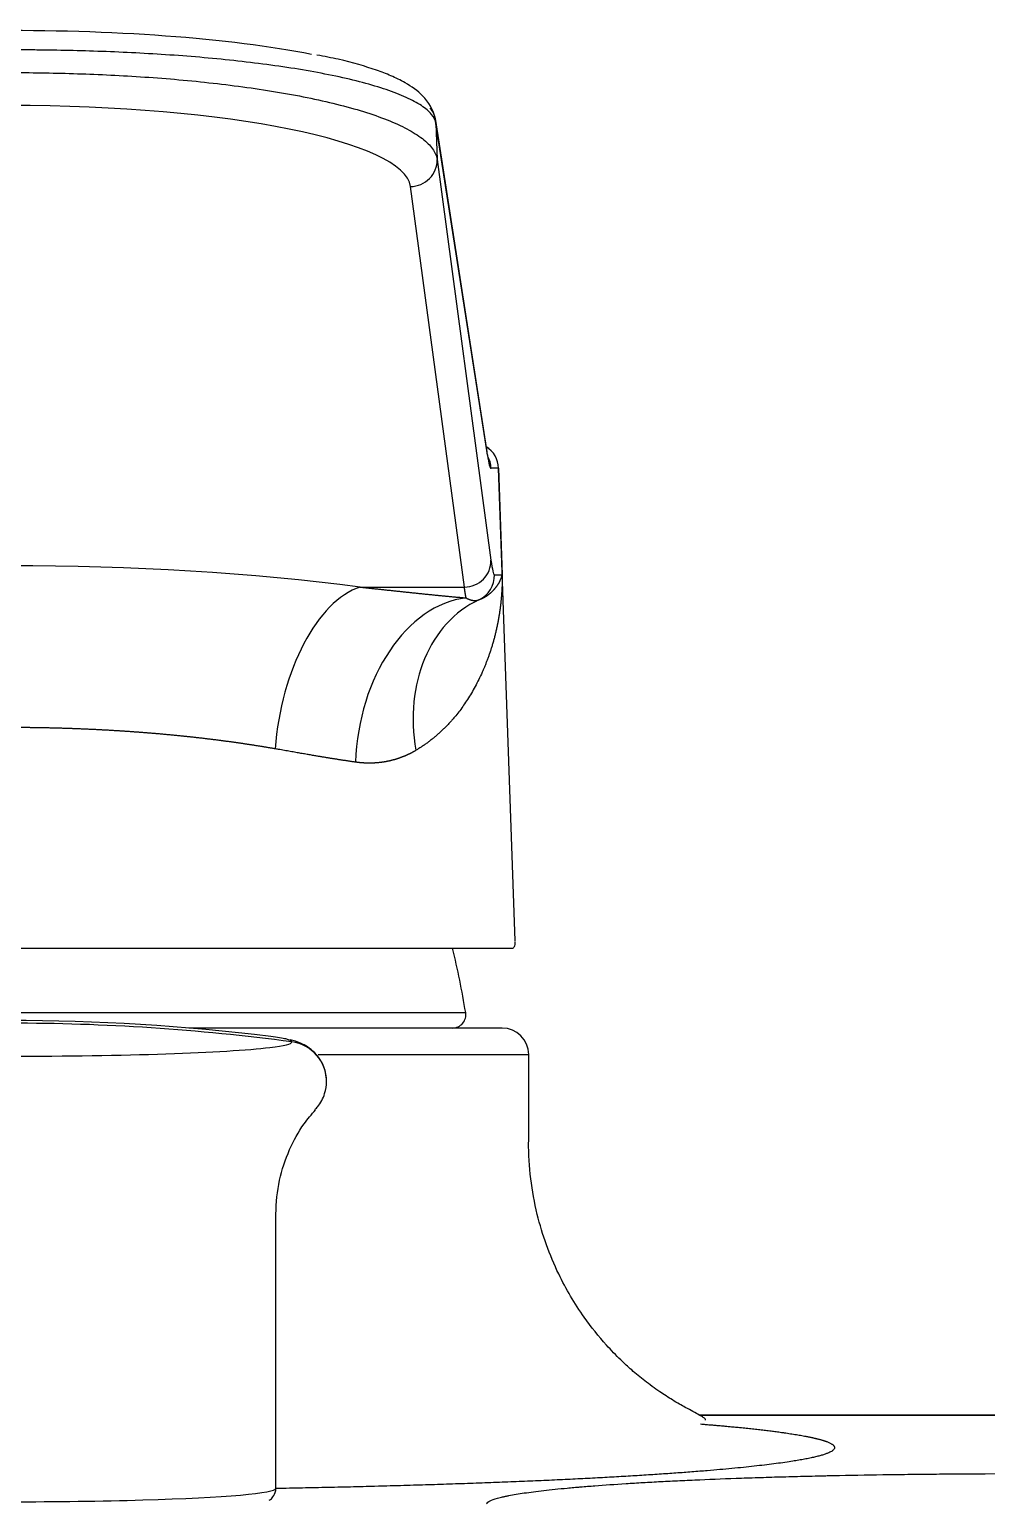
# Model space of a CAD drawing. Extents: x 900 to 2324, y -1513 to 827.
# Drawn here: x 1541.8 to 1577.7, y -984.4 to -929 of the extents above; entities that cross this region are included whole.
import ezdxf

# ---------------------------------------------------------------- set-up
doc = ezdxf.new("R2010")
doc.units = 0
doc.header["$LTSCALE"] = 4
doc.header["$MEASUREMENT"] = 0
doc.layers.add('1', color=7, linetype='CONTINUOUS')

msp = doc.modelspace()

# ---------------------------------------------------------------- linework, layer by layer
at = {"layer": '1', "color": 7, "linetype": 'Continuous', "lineweight": -3}
for p, q in [((1558.954, -944.902), (1557.023, -932.45)), ((1558.965, -945.02), (1557.034, -932.568)), ((1557.034, -932.568), (1557.075, -933.923)), ((1557.075, -933.923), (1559.1, -948.975)), ((1558.101, -949.988), (1556.076, -934.936)), ((1559.385, -945.522), (1559.104, -945.522)), ((1559.389, -945.522), (1559.385, -945.522)), ((1559.385, -945.522), (1559.524, -949.522)), ((1560.009, -963.278), (1559.389, -945.522)), ((1559.23, -949.522), (1559.524, -949.522)), ((1554.179, -949.988), (1558.101, -949.988)), ((1522.148, -963.557), (1559.889, -963.557)), ((1523.887, -965.973), (1558.15, -965.973)), ((1559.519, -966.557), (1547.749, -966.557)), ((1552.605, -967.557), (1560.519, -967.557)), ((1560.519, -970.834), (1560.519, -967.557)), ((1551.019, -983.853), (1551.019, -973.547)), ((1617.931, -981.111), (1566.942, -981.111)), ((1617.931, -981.112), (1566.945, -981.112))]:
    msp.add_line(p, q, dxfattribs=at)
for centre, radius, start, end in [((1558.389, -945.557), 1, 2, 57.6476), ((1520.68, -972.301), 38, 9.5854, 13.304), ((1541.019, -1046.273), 80, 82.9578, 97.0422), ((1557.657, -966.057), 0.5, 270, 9.5854), ((1559.519, -967.557), 1, 0, 90)]:
    msp.add_arc(centre, radius, start, end, dxfattribs=at)
for centre, major_axis, ratio, start_param, end_param in [((1541.019, -931.688), (15.022, 0), 0.173943, 0.715415, 2.538636), ((1541.019, -935.024), (15.063, 0), 0.207968, 0.027978, 3.113614), ((1556.035, -932.603), (-0.988, -0.153), 0.984451, 3.141611, 3.666062), ((1556.035, -932.603), (-0.988, -0.153), 0.984451, 3.020833, 3.14161), ((1556.076, -933.958), (-0.991, -0.133), 0.977765, 1.439974, 3.040512), ((1558.386, -945.557), (0, 1), 0.999776, 4.747296, 5.71325), ((1557.966, -945.055), (-0.988, -0.153), 0.984451, 3.020833, 3.14161), ((1557.951, -912.522), (-1.153, 33), 0.021153, 2.966321, 3.140853), ((1558.105, -945.557), (0, 1), 0.999776, 4.747296, 5.235541), ((1541.019, -954.479), (24.891, 0), 0.212562, 1.013695, 2.127897), ((1558.101, -949.01), (-0.991, -0.133), 0.977765, 1.439974, 3.040512), ((1558.356, -924.522), (-0.874, 25), 0.021153, 2.931414, 3.140853), ((1558.23, -949.557), (0, -1), 0.999776, 0.432874, 1.605703), ((1554.179, -955.857), (-0.788, -5.948), 0.52543, 3.388454, 4.816975), ((1558.166, -956.358), (-0.638, -5.966), 0.688755, 3.295678, 4.820947), ((1561.166, -955.911), (2.453, -5.476), 0.793917, 3.156201, 4.406705), ((1541.019, -1046.273), (-80, 0), 0.998719, 4.579514, 4.712389), ((1541.019, -967.08), (-10.599, 0), 0.050593, 3.347907, 3.530316), ((1541.019, -967.08), (-10.599, 0), 0.050593, 3.141593, 3.347907), ((1541.019, -967.08), (10.599, 0), 0.050593, 3.538072, 5.885578), ((1541.019, -967.08), (10.599, 0), 0.050593, 5.885578, 6.283185), ((1551.419, -968.565), (1.5, 0), 0.998719, 6.281707, 7.721107), ((1541.019, -983.853), (-10, 0), 0.050593, 0, 3.141593)]:
    msp.add_ellipse(centre, major_axis=major_axis, ratio=ratio, start_param=start_param, end_param=end_param, dxfattribs=at)
for points, degree, knots in [([(1557.034, -932.568), (1557.017, -932.453), (1556.96, -932.338), (1556.774, -932.114), (1556.645, -932.004), (1556.323, -931.79), (1556.13, -931.686), (1555.688, -931.485), (1555.438, -931.389), (1554.891, -931.203), (1554.593, -931.114), (1553.958, -930.946), (1553.62, -930.866), (1552.912, -930.716), (1552.542, -930.645), (1551.777, -930.513), (1551.382, -930.452), (1550.574, -930.339), (1550.162, -930.287), (1549.326, -930.191), (1548.902, -930.148), (1548.049, -930.071), (1547.62, -930.036), (1546.762, -929.975), (1546.334, -929.949), (1545.48, -929.903), (1545.056, -929.884), (1544.216, -929.852), (1543.801, -929.839), (1542.982, -929.819), (1542.578, -929.812), (1541.984, -929.806), (1541.787, -929.804), (1541.399, -929.802), (1541.206, -929.801), (1540.636, -929.801), (1540.247, -929.803), (1539.455, -929.813), (1539.052, -929.819), (1538.233, -929.839), (1537.817, -929.852), (1536.978, -929.884), (1536.553, -929.903), (1535.701, -929.949), (1535.272, -929.976), (1534.414, -930.037), (1533.985, -930.071), (1533.133, -930.149), (1532.709, -930.192), (1531.873, -930.287), (1531.461, -930.339), (1530.654, -930.452), (1530.259, -930.513), (1529.494, -930.645), (1529.124, -930.716), (1528.416, -930.866), (1528.079, -930.946), (1527.443, -931.115), (1527.146, -931.203), (1526.599, -931.389), (1526.349, -931.486), (1525.907, -931.686), (1525.714, -931.79), (1525.392, -932.004), (1525.263, -932.114), (1525.077, -932.338), (1525.02, -932.453), (1525.003, -932.568)], 3, [0, 0, 0, 0, 0.03125, 0.03125, 0.0625, 0.0625, 0.09375, 0.09375, 0.125, 0.125, 0.15625, 0.15625, 0.1875, 0.1875, 0.21875, 0.21875, 0.25, 0.25, 0.28125, 0.28125, 0.3125, 0.3125, 0.34375, 0.34375, 0.375, 0.375, 0.40625, 0.40625, 0.4375, 0.4375, 0.46875, 0.46875, 0.484375, 0.484375, 0.5, 0.5, 0.53125, 0.53125, 0.5625, 0.5625, 0.59375, 0.59375, 0.625, 0.625, 0.65625, 0.65625, 0.6875, 0.6875, 0.71875, 0.71875, 0.75, 0.75, 0.78125, 0.78125, 0.8125, 0.8125, 0.84375, 0.84375, 0.875, 0.875, 0.90625, 0.90625, 0.9375, 0.9375, 0.96875, 0.96875, 1, 1, 1, 1]), ([(1557.001, -932.342), (1556.922, -932.041), (1556.66, -931.569), (1555.958, -931.063), (1555.362, -930.776), (1554.592, -930.482), (1553.709, -930.216), (1552.844, -930.049), (1552.561, -929.999)], 3, [0, 0, 0, 0, 0.235369, 0.412115, 0.533789, 0.644414, 0.889779, 1, 1, 1, 1]), ([(1524.962, -933.923), (1524.981, -933.787), (1525.038, -933.653), (1525.225, -933.389), (1525.355, -933.26), (1525.678, -933.01), (1525.872, -932.888), (1526.315, -932.653), (1526.566, -932.54), (1527.114, -932.323), (1527.412, -932.22), (1528.049, -932.022), (1528.388, -931.929), (1529.097, -931.752), (1529.468, -931.669), (1530.235, -931.514), (1530.63, -931.441), (1531.439, -931.307), (1531.853, -931.245), (1532.69, -931.132), (1533.115, -931.08), (1533.969, -930.987), (1534.399, -930.945), (1535.259, -930.871), (1535.689, -930.839), (1536.544, -930.782), (1536.969, -930.758), (1537.811, -930.719), (1538.228, -930.703), (1539.05, -930.678), (1539.454, -930.669), (1540.05, -930.66), (1540.247, -930.658), (1540.54, -930.656), (1540.637, -930.655), (1540.829, -930.655), (1540.925, -930.654), (1541.402, -930.654), (1541.792, -930.657), (1542.587, -930.669), (1542.992, -930.678), (1543.813, -930.703), (1544.229, -930.719), (1545.071, -930.759), (1545.496, -930.783), (1546.351, -930.839), (1546.781, -930.871), (1547.64, -930.945), (1548.07, -930.987), (1548.924, -931.08), (1549.349, -931.132), (1550.186, -931.245), (1550.6, -931.307), (1551.408, -931.441), (1551.804, -931.514), (1552.57, -931.669), (1552.941, -931.752), (1553.65, -931.929), (1553.989, -932.022), (1554.625, -932.22), (1554.924, -932.323), (1555.472, -932.54), (1555.722, -932.653), (1556.166, -932.888), (1556.36, -933.01), (1556.683, -933.261), (1556.812, -933.389), (1556.999, -933.653), (1557.057, -933.787), (1557.075, -933.923)], 3, [0, 0, 0, 0, 0.03125, 0.03125, 0.0625, 0.0625, 0.09375, 0.09375, 0.125, 0.125, 0.15625, 0.15625, 0.1875, 0.1875, 0.21875, 0.21875, 0.25, 0.25, 0.28125, 0.28125, 0.3125, 0.3125, 0.34375, 0.34375, 0.375, 0.375, 0.40625, 0.40625, 0.4375, 0.4375, 0.46875, 0.46875, 0.484375, 0.484375, 0.492187, 0.492187, 0.5, 0.5, 0.53125, 0.53125, 0.5625, 0.5625, 0.59375, 0.59375, 0.625, 0.625, 0.65625, 0.65625, 0.6875, 0.6875, 0.71875, 0.71875, 0.75, 0.75, 0.78125, 0.78125, 0.8125, 0.8125, 0.84375, 0.84375, 0.875, 0.875, 0.90625, 0.90625, 0.9375, 0.9375, 0.96875, 0.96875, 1, 1, 1, 1]), ([(1559.524, -949.522), (1559.524, -949.537), (1559.524, -949.567), (1559.524, -949.612), (1559.524, -949.657), (1559.524, -949.701), (1559.523, -949.744), (1559.522, -949.787), (1559.521, -949.829), (1559.519, -949.871), (1559.518, -949.912), (1559.516, -949.953), (1559.515, -949.994), (1559.513, -950.033), (1559.511, -950.072), (1559.508, -950.111), (1559.506, -950.149), (1559.504, -950.187), (1559.501, -950.224), (1559.498, -950.26), (1559.496, -950.296), (1559.493, -950.332), (1559.49, -950.367), (1559.487, -950.401), (1559.484, -950.435), (1559.48, -950.468), (1559.477, -950.501), (1559.474, -950.533), (1559.47, -950.565), (1559.467, -950.596), (1559.464, -950.627), (1559.46, -950.657), (1559.456, -950.686), (1559.453, -950.715), (1559.449, -950.744), (1559.446, -950.772), (1559.442, -950.799), (1559.438, -950.826), (1559.435, -950.853), (1559.431, -950.878), (1559.427, -950.904), (1559.424, -950.928), (1559.42, -950.953), (1559.417, -950.976), (1559.413, -951), (1559.409, -951.022), (1559.406, -951.044), (1559.402, -951.066), (1559.399, -951.087), (1559.395, -951.107), (1559.392, -951.127), (1559.389, -951.147), (1559.385, -951.166), (1559.382, -951.184), (1559.379, -951.202), (1559.376, -951.219), (1559.373, -951.236), (1559.37, -951.252), (1559.367, -951.268), (1559.364, -951.283), (1559.361, -951.298), (1559.359, -951.312), (1559.356, -951.325), (1559.353, -951.339), (1559.351, -951.351), (1559.349, -951.363), (1559.346, -951.374), (1559.335, -951.431), (1559.314, -951.533), (1559.281, -951.678), (1559.246, -951.819), (1559.209, -951.958), (1559.171, -952.094), (1559.131, -952.227), (1559.09, -952.357), (1559.048, -952.484), (1559.004, -952.608), (1558.96, -952.729), (1558.914, -952.848), (1558.868, -952.963), (1558.821, -953.075), (1558.747, -953.242), (1558.645, -953.459), (1558.509, -953.723), (1558.368, -953.971), (1558.224, -954.205), (1558.077, -954.425), (1557.928, -954.631), (1557.811, -954.78), (1557.729, -954.879), (1557.682, -954.934), (1557.636, -954.988), (1557.588, -955.041), (1557.541, -955.094), (1557.492, -955.146), (1557.444, -955.196), (1557.395, -955.247), (1557.346, -955.296), (1557.296, -955.345), (1557.246, -955.392), (1557.195, -955.439), (1557.144, -955.486), (1557.093, -955.531), (1557.041, -955.576), (1556.989, -955.62), (1556.937, -955.663), (1556.884, -955.705), (1556.831, -955.747), (1556.777, -955.788), (1556.724, -955.828), (1556.67, -955.867), (1556.615, -955.906), (1556.561, -955.943), (1556.505, -955.98), (1556.45, -956.017), (1556.395, -956.052), (1556.339, -956.087), (1556.301, -956.109), (1556.282, -956.12)], 3, [0, 0, 0, 0, 0.006077, 0.012083, 0.018018, 0.023884, 0.029678, 0.035402, 0.041056, 0.046638, 0.052151, 0.057592, 0.062963, 0.068264, 0.073493, 0.078653, 0.083741, 0.088759, 0.093706, 0.098582, 0.103388, 0.108123, 0.112787, 0.117381, 0.121904, 0.126356, 0.130737, 0.135048, 0.139288, 0.143457, 0.147555, 0.151582, 0.155539, 0.159425, 0.16324, 0.166984, 0.170657, 0.17426, 0.177791, 0.181252, 0.184642, 0.187961, 0.191209, 0.194387, 0.197493, 0.200529, 0.203493, 0.206387, 0.20921, 0.211961, 0.214642, 0.217252, 0.219792, 0.22226, 0.224657, 0.226983, 0.229238, 0.231423, 0.233536, 0.235579, 0.23755, 0.23945, 0.24128, 0.243038, 0.244726, 0.246343, 0.247888, 0.249363, 0.26939, 0.289082, 0.308439, 0.32746, 0.346146, 0.364496, 0.38251, 0.400189, 0.417533, 0.43454, 0.451212, 0.467549, 0.48355, 0.499215, 0.539418, 0.578122, 0.61533, 0.651043, 0.685266, 0.718001, 0.749255, 0.75853, 0.767759, 0.776942, 0.786077, 0.795167, 0.80421, 0.813208, 0.82216, 0.831066, 0.839928, 0.848744, 0.857515, 0.866242, 0.874925, 0.883563, 0.892157, 0.900708, 0.909215, 0.917679, 0.9261, 0.934479, 0.942815, 0.951108, 0.95936, 0.96757, 0.975739, 0.983867, 0.991954, 1, 1, 1, 1]), ([(1558.65, -950.464), (1558.655, -950.462), (1558.666, -950.458), (1558.682, -950.452), (1558.698, -950.445), (1558.713, -950.439), (1558.729, -950.432), (1558.745, -950.424), (1558.761, -950.417), (1558.777, -950.409), (1558.793, -950.401), (1558.809, -950.393), (1558.825, -950.385), (1558.841, -950.376), (1558.856, -950.368), (1558.872, -950.358), (1558.888, -950.349), (1558.903, -950.34), (1558.919, -950.33), (1558.935, -950.32), (1558.95, -950.31), (1558.966, -950.299), (1558.981, -950.289), (1558.996, -950.278), (1559.011, -950.267), (1559.026, -950.255), (1559.041, -950.244), (1559.056, -950.232), (1559.071, -950.22), (1559.086, -950.207), (1559.1, -950.195), (1559.115, -950.182), (1559.129, -950.169), (1559.143, -950.156), (1559.157, -950.143), (1559.171, -950.129), (1559.185, -950.115), (1559.199, -950.101), (1559.212, -950.087), (1559.226, -950.072), (1559.239, -950.057), (1559.251, -950.043), (1559.264, -950.028), (1559.276, -950.013), (1559.289, -949.997), (1559.302, -949.98), (1559.316, -949.962), (1559.329, -949.943), (1559.343, -949.924), (1559.356, -949.903), (1559.37, -949.882), (1559.384, -949.86), (1559.397, -949.836), (1559.411, -949.812), (1559.424, -949.787), (1559.437, -949.761), (1559.45, -949.734), (1559.463, -949.707), (1559.474, -949.678), (1559.486, -949.648), (1559.497, -949.618), (1559.507, -949.586), (1559.516, -949.554), (1559.522, -949.533), (1559.524, -949.522)], 3, [0, 0, 0, 0, 0.009869, 0.019872, 0.030011, 0.040284, 0.050693, 0.061236, 0.071914, 0.082727, 0.093675, 0.104758, 0.115975, 0.127328, 0.138816, 0.150438, 0.162196, 0.174088, 0.186116, 0.198278, 0.210575, 0.223008, 0.235575, 0.248277, 0.261115, 0.274087, 0.287194, 0.300436, 0.313814, 0.327326, 0.340973, 0.354755, 0.368673, 0.382725, 0.396912, 0.411235, 0.425692, 0.440284, 0.455012, 0.469874, 0.484872, 0.500004, 0.514525, 0.529828, 0.545913, 0.562778, 0.580426, 0.598855, 0.618065, 0.638057, 0.65883, 0.680385, 0.702721, 0.725839, 0.749738, 0.774419, 0.799882, 0.826125, 0.853151, 0.880958, 0.909546, 0.938916, 0.969067, 1, 1, 1, 1]), ([(1554.179, -949.988), (1554.204, -949.991), (1554.253, -949.996), (1554.327, -950.004), (1554.401, -950.012), (1554.475, -950.02), (1554.548, -950.028), (1554.621, -950.036), (1554.694, -950.044), (1554.767, -950.052), (1554.84, -950.06), (1554.912, -950.067), (1554.985, -950.075), (1555.057, -950.083), (1555.128, -950.091), (1555.2, -950.098), (1555.272, -950.106), (1555.343, -950.114), (1555.414, -950.121), (1555.485, -950.129), (1555.556, -950.136), (1555.626, -950.144), (1555.697, -950.151), (1555.767, -950.159), (1555.837, -950.166), (1555.907, -950.174), (1555.976, -950.181), (1556.046, -950.188), (1556.115, -950.195), (1556.184, -950.203), (1556.253, -950.21), (1556.321, -950.217), (1556.39, -950.224), (1556.458, -950.231), (1556.526, -950.238), (1556.594, -950.245), (1556.662, -950.252), (1556.729, -950.259), (1556.797, -950.266), (1556.864, -950.272), (1556.931, -950.279), (1556.997, -950.286), (1557.064, -950.292), (1557.13, -950.299), (1557.196, -950.305), (1557.262, -950.312), (1557.328, -950.318), (1557.394, -950.324), (1557.459, -950.331), (1557.524, -950.337), (1557.589, -950.343), (1557.654, -950.349), (1557.719, -950.355), (1557.783, -950.361), (1557.848, -950.367), (1557.912, -950.373), (1557.976, -950.378), (1558.039, -950.384), (1558.103, -950.39), (1558.145, -950.393), (1558.166, -950.395)], 3, [0, 0, 0, 0, 0.017642, 0.035267, 0.052874, 0.070465, 0.088039, 0.105596, 0.123137, 0.140662, 0.158171, 0.175663, 0.19314, 0.210601, 0.228047, 0.245478, 0.262894, 0.280294, 0.29768, 0.315052, 0.332409, 0.349752, 0.367081, 0.384396, 0.401697, 0.418985, 0.436259, 0.45352, 0.470768, 0.488004, 0.505227, 0.522437, 0.539635, 0.556821, 0.573995, 0.591158, 0.608308, 0.625448, 0.642576, 0.659693, 0.676799, 0.693895, 0.71098, 0.728055, 0.74512, 0.762174, 0.779219, 0.796255, 0.813281, 0.830298, 0.847305, 0.864304, 0.881295, 0.898277, 0.91525, 0.932216, 0.949173, 0.966123, 0.983065, 1, 1, 1, 1]), ([(1558.166, -950.395), (1558.165, -950.392), (1558.164, -950.386), (1558.162, -950.377), (1558.16, -950.367), (1558.158, -950.357), (1558.156, -950.347), (1558.154, -950.336), (1558.152, -950.326), (1558.15, -950.315), (1558.148, -950.304), (1558.146, -950.292), (1558.144, -950.28), (1558.142, -950.268), (1558.14, -950.256), (1558.138, -950.243), (1558.136, -950.231), (1558.134, -950.217), (1558.132, -950.204), (1558.13, -950.19), (1558.127, -950.177), (1558.125, -950.162), (1558.123, -950.148), (1558.121, -950.133), (1558.119, -950.118), (1558.117, -950.103), (1558.114, -950.087), (1558.112, -950.072), (1558.11, -950.056), (1558.108, -950.039), (1558.106, -950.023), (1558.103, -950.006), (1558.102, -949.994), (1558.101, -949.988)], 3, [0, 0, 0, 0, 0.031823, 0.063675, 0.095555, 0.127465, 0.159404, 0.191372, 0.223369, 0.255395, 0.28745, 0.319534, 0.351647, 0.383789, 0.41596, 0.44816, 0.480389, 0.512647, 0.544934, 0.57725, 0.609595, 0.641969, 0.674372, 0.706805, 0.739266, 0.771756, 0.804275, 0.836823, 0.869401, 0.902007, 0.934642, 0.967307, 1, 1, 1, 1]), ([(1558.166, -950.395), (1558.17, -950.397), (1558.178, -950.402), (1558.19, -950.408), (1558.203, -950.415), (1558.215, -950.421), (1558.227, -950.427), (1558.24, -950.432), (1558.252, -950.438), (1558.264, -950.443), (1558.276, -950.448), (1558.289, -950.453), (1558.301, -950.457), (1558.313, -950.461), (1558.326, -950.465), (1558.338, -950.469), (1558.35, -950.473), (1558.363, -950.476), (1558.375, -950.479), (1558.387, -950.482), (1558.4, -950.484), (1558.412, -950.486), (1558.424, -950.488), (1558.436, -950.49), (1558.448, -950.491), (1558.461, -950.492), (1558.473, -950.493), (1558.485, -950.493), (1558.497, -950.493), (1558.509, -950.493), (1558.521, -950.492), (1558.533, -950.491), (1558.545, -950.49), (1558.557, -950.489), (1558.568, -950.487), (1558.58, -950.485), (1558.592, -950.482), (1558.604, -950.479), (1558.615, -950.476), (1558.627, -950.473), (1558.638, -950.469), (1558.646, -950.466), (1558.65, -950.464)], 3, [0, 0, 0, 0, 0.021325, 0.042839, 0.064544, 0.086438, 0.108522, 0.130796, 0.153259, 0.175912, 0.198753, 0.221784, 0.245004, 0.268413, 0.292011, 0.315797, 0.339772, 0.363936, 0.388287, 0.412827, 0.437554, 0.46247, 0.487573, 0.512864, 0.538342, 0.564008, 0.58986, 0.6159, 0.642126, 0.66854, 0.695139, 0.721925, 0.748897, 0.776056, 0.8034, 0.83093, 0.858645, 0.886546, 0.914632, 0.942903, 0.971359, 1, 1, 1, 1]), ([(1550.989, -956.067), (1550.97, -956.063), (1550.932, -956.057), (1550.875, -956.047), (1550.818, -956.037), (1550.761, -956.028), (1550.703, -956.018), (1550.646, -956.008), (1550.588, -955.999), (1550.531, -955.989), (1550.473, -955.98), (1550.415, -955.971), (1550.357, -955.961), (1550.3, -955.952), (1550.241, -955.943), (1550.183, -955.934), (1550.125, -955.925), (1550.067, -955.916), (1550.008, -955.907), (1549.95, -955.898), (1549.891, -955.889), (1549.832, -955.881), (1549.773, -955.872), (1549.715, -955.863), (1549.656, -955.855), (1549.596, -955.846), (1549.537, -955.838), (1549.478, -955.83), (1549.419, -955.821), (1549.359, -955.813), (1549.3, -955.805), (1549.24, -955.797), (1549.181, -955.789), (1549.121, -955.781), (1549.061, -955.773), (1549.001, -955.765), (1548.941, -955.757), (1548.881, -955.749), (1548.821, -955.742), (1548.761, -955.734), (1548.7, -955.727), (1548.64, -955.719), (1548.58, -955.712), (1548.519, -955.704), (1548.458, -955.697), (1548.398, -955.69), (1548.337, -955.683), (1548.276, -955.675), (1548.215, -955.668), (1548.155, -955.661), (1548.094, -955.654), (1548.032, -955.648), (1547.971, -955.641), (1547.91, -955.634), (1547.849, -955.627), (1547.788, -955.621), (1547.726, -955.614), (1547.665, -955.608), (1547.603, -955.601), (1547.542, -955.595), (1547.48, -955.588), (1547.418, -955.582), (1547.357, -955.576), (1547.295, -955.57), (1547.233, -955.564), (1547.171, -955.558), (1547.109, -955.552), (1547.047, -955.546), (1546.985, -955.54), (1546.923, -955.534), (1546.861, -955.529), (1546.799, -955.523), (1546.737, -955.517), (1546.674, -955.512), (1546.612, -955.506), (1546.55, -955.501), (1546.487, -955.496), (1546.425, -955.49), (1546.362, -955.485), (1546.3, -955.48), (1546.237, -955.475), (1546.174, -955.47), (1546.112, -955.465), (1546.049, -955.46), (1545.986, -955.455), (1545.923, -955.45), (1545.86, -955.446), (1545.798, -955.441), (1545.735, -955.436), (1545.672, -955.432), (1545.609, -955.427), (1545.546, -955.423), (1545.483, -955.419), (1545.42, -955.414), (1545.356, -955.41), (1545.293, -955.406), (1545.23, -955.402), (1545.167, -955.398), (1545.104, -955.394), (1545.04, -955.39), (1544.977, -955.386), (1544.914, -955.382), (1544.85, -955.378), (1544.787, -955.375), (1544.724, -955.371), (1544.66, -955.368), (1544.597, -955.364), (1544.533, -955.361), (1544.47, -955.357), (1544.406, -955.354), (1544.343, -955.351), (1544.279, -955.348), (1544.216, -955.344), (1544.152, -955.341), (1544.089, -955.338), (1544.025, -955.335), (1543.962, -955.333), (1543.898, -955.33), (1543.834, -955.327), (1543.771, -955.324), (1543.707, -955.322), (1543.643, -955.319), (1543.58, -955.317), (1543.516, -955.314), (1543.452, -955.312), (1543.389, -955.309), (1543.325, -955.307), (1543.261, -955.305), (1543.198, -955.303), (1543.134, -955.301), (1543.07, -955.299), (1543.006, -955.297), (1542.943, -955.295), (1542.879, -955.293), (1542.815, -955.291), (1542.751, -955.29), (1542.688, -955.288), (1542.624, -955.286), (1542.56, -955.285), (1542.497, -955.283), (1542.433, -955.282), (1542.369, -955.281), (1542.305, -955.279), (1542.242, -955.278), (1542.178, -955.277), (1542.114, -955.276), (1542.051, -955.275), (1541.987, -955.274), (1541.923, -955.273), (1541.86, -955.272), (1541.796, -955.271), (1541.733, -955.271), (1541.669, -955.27), (1541.605, -955.269), (1541.542, -955.269), (1541.478, -955.268), (1541.415, -955.268), (1541.351, -955.268), (1541.288, -955.267), (1541.224, -955.267), (1541.161, -955.267), (1541.097, -955.267), (1541.015, -955.267), (1540.913, -955.267), (1540.793, -955.267), (1540.672, -955.268), (1540.551, -955.268), (1540.431, -955.269), (1540.31, -955.271), (1540.189, -955.272), (1540.068, -955.274), (1539.947, -955.275), (1539.826, -955.277), (1539.705, -955.28), (1539.584, -955.282), (1539.463, -955.285), (1539.342, -955.288), (1539.221, -955.291), (1539.1, -955.295), (1538.979, -955.298), (1538.858, -955.302), (1538.737, -955.306), (1538.616, -955.311), (1538.495, -955.315), (1538.374, -955.32), (1538.253, -955.325), (1538.132, -955.33), (1538.011, -955.335), (1537.891, -955.341), (1537.77, -955.347), (1537.649, -955.353), (1537.529, -955.359), (1537.408, -955.366), (1537.288, -955.373), (1537.167, -955.379), (1537.047, -955.387), (1536.927, -955.394), (1536.807, -955.402), (1536.687, -955.41), (1536.567, -955.418), (1536.447, -955.426), (1536.327, -955.434), (1536.208, -955.443), (1536.088, -955.452), (1535.969, -955.461), (1535.85, -955.471), (1535.731, -955.48), (1535.612, -955.49), (1535.494, -955.5), (1535.375, -955.511), (1535.257, -955.521), (1535.139, -955.532), (1535.021, -955.543), (1534.903, -955.554), (1534.785, -955.566), (1534.668, -955.577), (1534.551, -955.589), (1534.434, -955.601), (1534.317, -955.613), (1534.2, -955.626), (1534.084, -955.639), (1533.968, -955.652), (1533.852, -955.665), (1533.736, -955.678), (1533.621, -955.692), (1533.506, -955.706), (1533.391, -955.72), (1533.276, -955.734), (1533.162, -955.749), (1533.048, -955.763), (1532.934, -955.778), (1532.821, -955.793), (1532.708, -955.809), (1532.595, -955.825), (1532.482, -955.84), (1532.37, -955.856), (1532.258, -955.873), (1532.146, -955.889), (1532.035, -955.906), (1531.924, -955.923), (1531.813, -955.94), (1531.703, -955.958), (1531.593, -955.975), (1531.483, -955.993), (1531.374, -956.011), (1531.265, -956.029), (1531.157, -956.048), (1531.085, -956.06), (1531.049, -956.067)], 3, [0, 0, 0, 0, 0.003206, 0.006411, 0.009614, 0.012816, 0.016016, 0.019215, 0.022413, 0.025608, 0.028803, 0.031996, 0.035188, 0.038378, 0.041567, 0.044754, 0.04794, 0.051125, 0.054308, 0.057489, 0.060669, 0.063848, 0.067026, 0.070202, 0.073376, 0.07655, 0.079721, 0.082892, 0.086061, 0.089228, 0.092395, 0.095559, 0.098723, 0.101885, 0.105046, 0.108205, 0.111363, 0.114519, 0.117675, 0.120828, 0.123981, 0.127132, 0.130282, 0.13343, 0.136577, 0.139723, 0.142867, 0.14601, 0.149152, 0.152293, 0.155432, 0.158569, 0.161706, 0.164841, 0.167974, 0.171107, 0.174238, 0.177368, 0.180496, 0.183623, 0.186749, 0.189874, 0.192997, 0.196119, 0.19924, 0.202359, 0.205477, 0.208594, 0.21171, 0.214824, 0.217937, 0.221049, 0.224159, 0.227268, 0.230376, 0.233483, 0.236588, 0.239692, 0.242795, 0.245897, 0.248997, 0.252097, 0.255195, 0.258291, 0.261387, 0.264481, 0.267574, 0.270666, 0.273756, 0.276846, 0.279934, 0.283021, 0.286106, 0.289191, 0.292274, 0.295356, 0.298437, 0.301517, 0.304595, 0.307673, 0.310749, 0.313824, 0.316898, 0.31997, 0.323042, 0.326112, 0.329181, 0.332249, 0.335316, 0.338381, 0.341446, 0.344509, 0.347571, 0.350632, 0.353692, 0.356751, 0.359809, 0.362865, 0.36592, 0.368975, 0.372028, 0.37508, 0.378131, 0.38118, 0.384229, 0.387276, 0.390323, 0.393368, 0.396412, 0.399455, 0.402497, 0.405538, 0.408578, 0.411617, 0.414655, 0.417691, 0.420727, 0.423761, 0.426794, 0.429827, 0.432858, 0.435888, 0.438917, 0.441945, 0.444972, 0.447998, 0.451023, 0.454047, 0.45707, 0.460092, 0.463113, 0.466132, 0.469151, 0.472169, 0.475186, 0.478201, 0.481216, 0.48423, 0.487242, 0.490254, 0.493265, 0.496274, 0.499283, 0.504997, 0.510715, 0.516437, 0.522163, 0.527892, 0.533624, 0.539361, 0.545101, 0.550845, 0.556593, 0.562344, 0.5681, 0.573859, 0.579622, 0.585389, 0.59116, 0.596935, 0.602714, 0.608497, 0.614284, 0.620075, 0.625869, 0.631668, 0.637471, 0.643279, 0.64909, 0.654905, 0.660725, 0.666549, 0.672377, 0.678209, 0.684046, 0.689886, 0.695731, 0.701581, 0.707435, 0.713293, 0.719155, 0.725022, 0.730893, 0.736769, 0.742649, 0.748534, 0.754423, 0.760317, 0.766215, 0.772118, 0.778025, 0.783937, 0.789854, 0.795775, 0.801701, 0.807631, 0.813567, 0.819507, 0.825452, 0.831401, 0.837355, 0.843314, 0.849278, 0.855247, 0.861221, 0.867199, 0.873183, 0.879171, 0.885164, 0.891162, 0.897166, 0.903174, 0.909187, 0.915205, 0.921228, 0.927257, 0.93329, 0.939329, 0.945373, 0.951421, 0.957475, 0.963535, 0.969599, 0.975669, 0.981744, 0.987824, 0.993909, 1, 1, 1, 1]), ([(1554.012, -956.567), (1553.996, -956.565), (1553.962, -956.56), (1553.913, -956.553), (1553.862, -956.546), (1553.811, -956.538), (1553.76, -956.531), (1553.708, -956.523), (1553.655, -956.515), (1553.602, -956.507), (1553.548, -956.499), (1553.494, -956.491), (1553.439, -956.482), (1553.384, -956.474), (1553.329, -956.465), (1553.272, -956.456), (1553.215, -956.447), (1553.158, -956.438), (1553.1, -956.428), (1553.041, -956.419), (1552.982, -956.409), (1552.923, -956.4), (1552.863, -956.39), (1552.802, -956.38), (1552.74, -956.37), (1552.679, -956.359), (1552.616, -956.349), (1552.549, -956.337), (1552.475, -956.325), (1552.396, -956.311), (1552.313, -956.297), (1552.228, -956.283), (1552.141, -956.268), (1552.05, -956.252), (1551.957, -956.236), (1551.861, -956.219), (1551.762, -956.202), (1551.66, -956.184), (1551.556, -956.166), (1551.448, -956.147), (1551.337, -956.128), (1551.224, -956.108), (1551.107, -956.087), (1551.029, -956.074), (1550.989, -956.067)], 3, [0, 0, 0, 0, 0.017749, 0.035621, 0.053617, 0.071737, 0.089981, 0.108348, 0.12684, 0.145455, 0.164194, 0.183058, 0.202045, 0.221156, 0.240392, 0.259751, 0.279235, 0.298842, 0.318574, 0.338429, 0.358409, 0.378513, 0.398741, 0.419093, 0.43957, 0.46017, 0.480895, 0.501744, 0.527113, 0.553252, 0.580161, 0.607839, 0.636287, 0.665505, 0.695492, 0.726249, 0.757775, 0.790071, 0.823136, 0.85697, 0.891574, 0.926947, 0.963089, 1, 1, 1, 1]), ([(1556.282, -956.12), (1556.274, -956.125), (1556.258, -956.135), (1556.233, -956.149), (1556.209, -956.163), (1556.184, -956.177), (1556.159, -956.19), (1556.134, -956.204), (1556.109, -956.217), (1556.084, -956.23), (1556.059, -956.242), (1556.034, -956.255), (1556.009, -956.267), (1555.984, -956.279), (1555.959, -956.291), (1555.933, -956.302), (1555.908, -956.314), (1555.883, -956.325), (1555.857, -956.336), (1555.832, -956.347), (1555.806, -956.357), (1555.781, -956.367), (1555.755, -956.378), (1555.729, -956.387), (1555.703, -956.397), (1555.677, -956.406), (1555.651, -956.416), (1555.626, -956.425), (1555.6, -956.433), (1555.573, -956.442), (1555.547, -956.45), (1555.521, -956.458), (1555.495, -956.466), (1555.469, -956.474), (1555.442, -956.481), (1555.416, -956.488), (1555.389, -956.495), (1555.363, -956.502), (1555.336, -956.509), (1555.31, -956.515), (1555.283, -956.521), (1555.257, -956.527), (1555.23, -956.533), (1555.203, -956.538), (1555.176, -956.544), (1555.149, -956.549), (1555.122, -956.553), (1555.096, -956.558), (1555.069, -956.562), (1555.041, -956.567), (1555.014, -956.571), (1554.987, -956.574), (1554.96, -956.578), (1554.933, -956.581), (1554.906, -956.584), (1554.878, -956.587), (1554.851, -956.59), (1554.823, -956.592), (1554.796, -956.594), (1554.769, -956.596), (1554.741, -956.598), (1554.713, -956.6), (1554.686, -956.601), (1554.658, -956.602), (1554.631, -956.603), (1554.603, -956.604), (1554.575, -956.604), (1554.547, -956.604), (1554.519, -956.604), (1554.491, -956.604), (1554.464, -956.604), (1554.436, -956.603), (1554.408, -956.602), (1554.38, -956.601), (1554.352, -956.6), (1554.323, -956.598), (1554.295, -956.597), (1554.267, -956.595), (1554.239, -956.593), (1554.211, -956.59), (1554.182, -956.588), (1554.154, -956.585), (1554.126, -956.582), (1554.097, -956.578), (1554.069, -956.575), (1554.04, -956.571), (1554.021, -956.569), (1554.012, -956.567)], 3, [0, 0, 0, 0, 0.012733, 0.025436, 0.038108, 0.050751, 0.063364, 0.075948, 0.088502, 0.101027, 0.113524, 0.125992, 0.138432, 0.150844, 0.163229, 0.175585, 0.187915, 0.200217, 0.212493, 0.224742, 0.236965, 0.249163, 0.261334, 0.27348, 0.285601, 0.297697, 0.309768, 0.321815, 0.333837, 0.345836, 0.357812, 0.369764, 0.381693, 0.393599, 0.405483, 0.417345, 0.429185, 0.441003, 0.4528, 0.464576, 0.476331, 0.488066, 0.499781, 0.511476, 0.523151, 0.534807, 0.546444, 0.558063, 0.569663, 0.581245, 0.592809, 0.604356, 0.615886, 0.627399, 0.638896, 0.650376, 0.66184, 0.673289, 0.684723, 0.696142, 0.707546, 0.718936, 0.730311, 0.741674, 0.753023, 0.764358, 0.775682, 0.786993, 0.798292, 0.809579, 0.820855, 0.83212, 0.843374, 0.854618, 0.865852, 0.877076, 0.888291, 0.899497, 0.910694, 0.921883, 0.933063, 0.944237, 0.955403, 0.966561, 0.977714, 0.98886, 1, 1, 1, 1]), ([(1559.889, -963.557), (1559.932, -963.557), (1559.963, -963.537), (1560.003, -963.458), (1560.012, -963.4), (1560.01, -963.316), (1560.01, -963.311), (1560.01, -963.306)], 3, [0, 0, 0, 0, 0.484789, 0.484789, 0.969579, 0.969579, 1, 1, 1, 1]), ([(1552.919, -968.565), (1552.912, -968.339), (1552.84, -967.981), (1552.561, -967.551), (1552.264, -967.292), (1551.981, -967.135), (1551.755, -967.053), (1551.617, -967.014), (1551.557, -967.004)], 3, [0, 0, 0, 0, 0.205981, 0.363298, 0.505505, 0.647189, 0.826248, 1, 1, 1, 1]), ([(1552.475, -969.621), (1552.518, -969.586), (1552.674, -969.438), (1552.867, -969.056), (1552.916, -968.726), (1552.919, -968.565)], 3, [0, 0, 0, 0, 0.158344, 0.619371, 1, 1, 1, 1]), ([(1551.019, -973.547), (1551.02, -973.114), (1551.107, -972.291), (1551.487, -971.142), (1551.974, -970.257), (1552.352, -969.802), (1552.509, -969.636)], 3, [0, 0, 0, 0, 0.29732, 0.579111, 0.838768, 1, 1, 1, 1]), ([(1567.168, -981.29), (1567.179, -981.268), (1567.129, -981.206), (1566.843, -981.051), (1566.414, -980.82), (1565.953, -980.558), (1565.408, -980.207), (1564.898, -979.835), (1564.407, -979.429), (1563.939, -978.999), (1563.316, -978.357), (1562.477, -977.306), (1561.518, -975.69), (1560.72, -973.462), (1560.516, -971.774), (1560.512, -970.841)], 3, [0, 0, 0, 0, 0.10104, 0.202076, 0.240241, 0.285708, 0.325606, 0.373965, 0.416785, 0.454081, 0.502335, 0.583472, 0.696528, 0.837647, 1, 1, 1, 1]), ([(1566.976, -981.437), (1568.219, -981.537), (1570.172, -981.759), (1571.485, -982), (1572.077, -982.249), (1571.932, -982.5), (1571.056, -982.746), (1569.467, -982.983), (1567.205, -983.204), (1564.323, -983.404), (1560.888, -983.579), (1556.983, -983.723), (1552.988, -983.828), (1551.032, -983.863)], 2, [0, 0, 0, 0.080417, 0.165051, 0.249686, 0.334321, 0.418956, 0.503591, 0.588226, 0.67286, 0.757495, 0.84213, 0.926765, 1, 1, 1]), ([(1559.444, -984.201), (1559.475, -984.194), (1559.506, -984.186), (1559.557, -984.174), (1559.576, -984.17), (1559.613, -984.161), (1559.632, -984.157), (1559.691, -984.145), (1559.732, -984.136), (1559.942, -984.095), (1560.136, -984.062), (1560.572, -983.998), (1560.816, -983.967), (1561.354, -983.905), (1561.649, -983.874), (1562.049, -983.837), (1562.131, -983.83), (1562.256, -983.818), (1562.299, -983.815), (1562.383, -983.807), (1562.598, -983.789), (1562.821, -983.771), (1563.373, -983.729), (1563.763, -983.702), (1564.384, -983.662), (1564.597, -983.649), (1565.034, -983.624), (1565.484, -983.599), (1565.958, -983.576), (1566.323, -983.559), (1566.446, -983.553), (1566.695, -983.542), (1566.82, -983.536), (1567.453, -983.509), (1567.976, -983.488), (1568.786, -983.46), (1569.06, -983.451), (1569.618, -983.433), (1569.901, -983.425), (1570.477, -983.409), (1570.77, -983.401), (1571.216, -983.391), (1571.366, -983.387), (1571.592, -983.382), (1571.668, -983.38), (1571.82, -983.377), (1571.896, -983.375), (1572.582, -983.361), (1573.2, -983.35), (1574.138, -983.336), (1574.453, -983.332), (1575.086, -983.324), (1575.405, -983.321), (1576.046, -983.315), (1576.369, -983.313), (1577.018, -983.309), (1577.345, -983.307), (1577.674, -983.306)], 3, [0, 0, 0, 0, 0.016787, 0.016787, 0.025891, 0.025891, 0.034995, 0.034995, 0.053203, 0.053203, 0.126033, 0.126033, 0.198864, 0.198864, 0.271694, 0.271694, 0.289902, 0.289902, 0.299006, 0.299006, 0.30811, 0.344525, 0.344525, 0.417356, 0.417356, 0.453771, 0.453771, 0.490186, 0.526601, 0.526601, 0.544809, 0.544809, 0.563017, 0.563017, 0.635847, 0.635847, 0.672262, 0.672262, 0.708678, 0.708678, 0.745093, 0.745093, 0.763301, 0.763301, 0.772405, 0.772405, 0.781508, 0.781508, 0.854339, 0.854339, 0.890754, 0.890754, 0.927169, 0.927169, 0.963585, 0.963585, 1, 1, 1, 1]), ([(1550.767, -984.297), (1550.802, -984.285), (1550.873, -984.23), (1550.997, -984.054), (1551.016, -983.911), (1551.019, -983.853)], 3, [0, 0, 0, 0, 0.347574, 0.759762, 1, 1, 1, 1]), ([(1558.938, -984.433), (1558.955, -984.398), (1558.997, -984.364), (1559.133, -984.296), (1559.225, -984.262), (1559.375, -984.22), (1559.409, -984.21), (1559.444, -984.201)], 3, [0, 0, 0, 0, 0.440625, 0.440625, 0.881251, 0.881251, 1, 1, 1, 1])]:
    msp.add_open_spline(points, degree=degree, knots=knots, dxfattribs=at)
msp.add_open_spline([(1577.674, -983.306), (1586.906, -983.276), (1596.138, -983.246), (1605.37, -983.216)], degree=3, dxfattribs=at)

doc.saveas('drawing.dxf')
